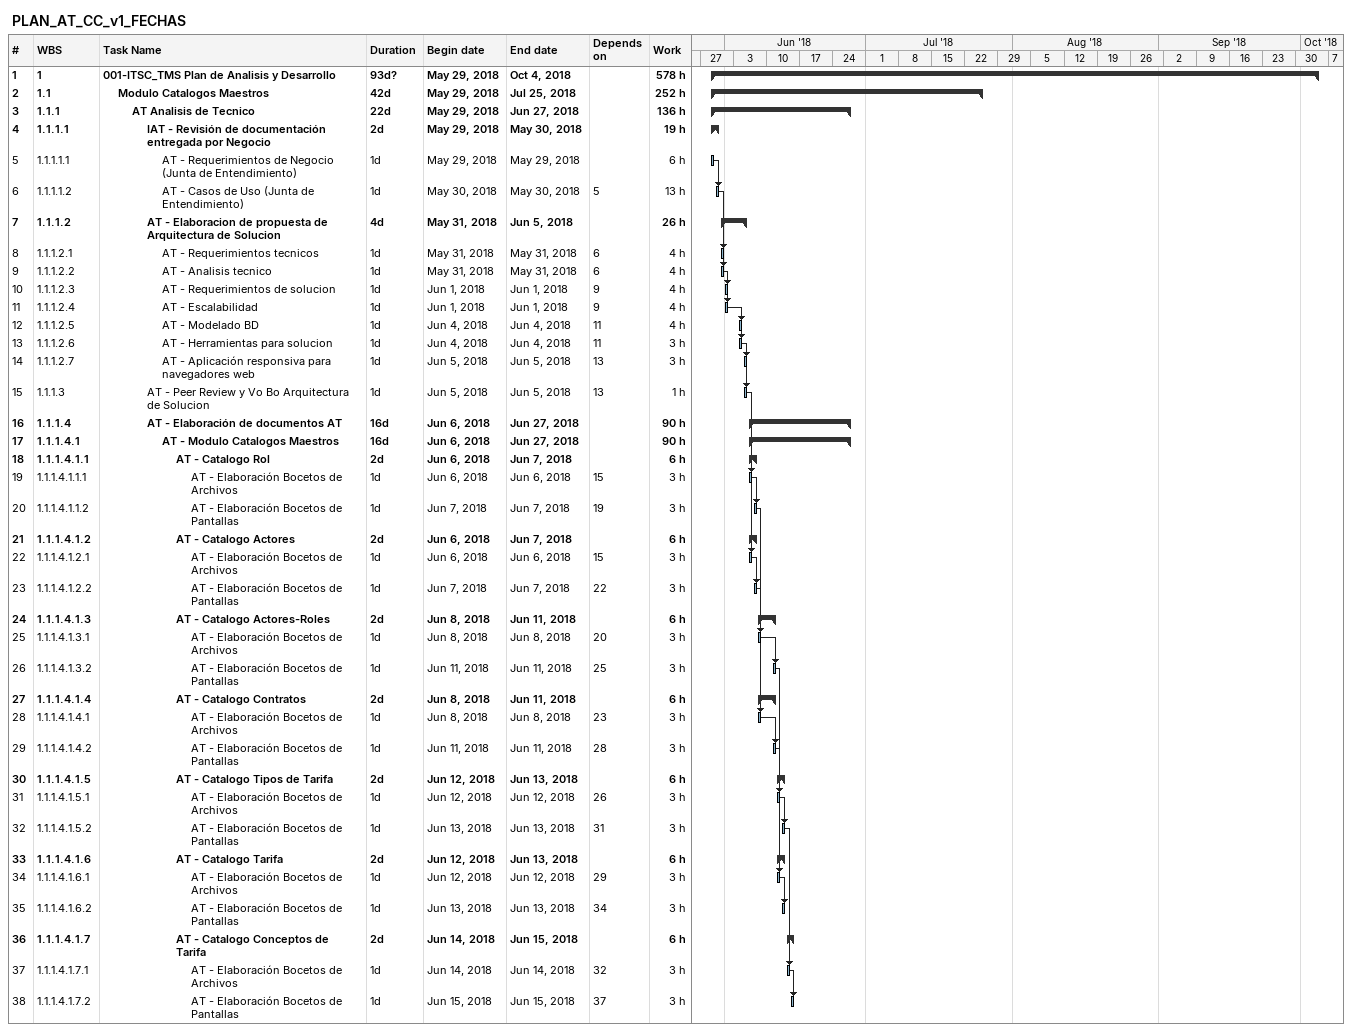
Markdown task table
PLAN_AT_CC_v1_FECHAS

| ID | WBS | Task | Duration | Start | Finish | Predecessors | Work (h) |
|---|---|---|---|---|---|---|---|
| 1 | 1 | **001-ITSC_TMS Plan de Analisis y Desarrollo** | 93d? | 2018-05-29 | 2018-10-04 |  | 578 |
| 2 | 1.1 | **Modulo Catalogos Maestros** | 42d | 2018-05-29 | 2018-07-25 |  | 252 |
| 3 | 1.1.1 | **AT Analisis de Tecnico** | 22d | 2018-05-29 | 2018-06-27 |  | 136 |
| 4 | 1.1.1.1 | **IAT - Revisión de documentación entregada por Negocio** | 2d | 2018-05-29 | 2018-05-30 |  | 19 |
| 5 | 1.1.1.1.1 | AT - Requerimientos de Negocio (Junta de Entendimiento) | 1d | 2018-05-29 | 2018-05-29 |  | 6 |
| 6 | 1.1.1.1.2 | AT - Casos de Uso (Junta de Entendimiento) | 1d | 2018-05-30 | 2018-05-30 | 5 | 13 |
| 7 | 1.1.1.2 | **AT - Elaboracion de propuesta de Arquitectura de Solucion** | 4d | 2018-05-31 | 2018-06-05 |  | 26 |
| 8 | 1.1.1.2.1 | AT - Requerimientos tecnicos | 1d | 2018-05-31 | 2018-05-31 | 6 | 4 |
| 9 | 1.1.1.2.2 | AT - Analisis tecnico | 1d | 2018-05-31 | 2018-05-31 | 6 | 4 |
| 10 | 1.1.1.2.3 | AT - Requerimientos de solucion | 1d | 2018-06-01 | 2018-06-01 | 9 | 4 |
| 11 | 1.1.1.2.4 | AT - Escalabilidad | 1d | 2018-06-01 | 2018-06-01 | 9 | 4 |
| 12 | 1.1.1.2.5 | AT - Modelado BD | 1d | 2018-06-04 | 2018-06-04 | 11 | 4 |
| 13 | 1.1.1.2.6 | AT - Herramientas para solucion | 1d | 2018-06-04 | 2018-06-04 | 11 | 3 |
| 14 | 1.1.1.2.7 | AT - Aplicación responsiva para navegadores web | 1d | 2018-06-05 | 2018-06-05 | 13 | 3 |
| 15 | 1.1.1.3 | AT - Peer Review y Vo Bo Arquitectura de Solucion | 1d | 2018-06-05 | 2018-06-05 | 13 | 1 |
| 16 | 1.1.1.4 | **AT - Elaboración de documentos AT** | 16d | 2018-06-06 | 2018-06-27 |  | 90 |
| 17 | 1.1.1.4.1 | **AT - Modulo Catalogos Maestros** | 16d | 2018-06-06 | 2018-06-27 |  | 90 |
| 18 | 1.1.1.4.1.1 | **AT - Catalogo Rol** | 2d | 2018-06-06 | 2018-06-07 |  | 6 |
| 19 | 1.1.1.4.1.1.1 | AT - Elaboración Bocetos de Archivos | 1d | 2018-06-06 | 2018-06-06 | 15 | 3 |
| 20 | 1.1.1.4.1.1.2 | AT - Elaboración Bocetos de Pantallas | 1d | 2018-06-07 | 2018-06-07 | 19 | 3 |
| 21 | 1.1.1.4.1.2 | **AT - Catalogo Actores** | 2d | 2018-06-06 | 2018-06-07 |  | 6 |
| 22 | 1.1.1.4.1.2.1 | AT - Elaboración Bocetos de Archivos | 1d | 2018-06-06 | 2018-06-06 | 15 | 3 |
| 23 | 1.1.1.4.1.2.2 | AT - Elaboración Bocetos de Pantallas | 1d | 2018-06-07 | 2018-06-07 | 22 | 3 |
| 24 | 1.1.1.4.1.3 | **AT - Catalogo Actores-Roles** | 2d | 2018-06-08 | 2018-06-11 |  | 6 |
| 25 | 1.1.1.4.1.3.1 | AT - Elaboración Bocetos de Archivos | 1d | 2018-06-08 | 2018-06-08 | 20 | 3 |
| 26 | 1.1.1.4.1.3.2 | AT - Elaboración Bocetos de Pantallas | 1d | 2018-06-11 | 2018-06-11 | 25 | 3 |
| 27 | 1.1.1.4.1.4 | **AT - Catalogo Contratos** | 2d | 2018-06-08 | 2018-06-11 |  | 6 |
| 28 | 1.1.1.4.1.4.1 | AT - Elaboración Bocetos de Archivos | 1d | 2018-06-08 | 2018-06-08 | 23 | 3 |
| 29 | 1.1.1.4.1.4.2 | AT - Elaboración Bocetos de Pantallas | 1d | 2018-06-11 | 2018-06-11 | 28 | 3 |
| 30 | 1.1.1.4.1.5 | **AT - Catalogo Tipos de Tarifa** | 2d | 2018-06-12 | 2018-06-13 |  | 6 |
| 31 | 1.1.1.4.1.5.1 | AT - Elaboración Bocetos de Archivos | 1d | 2018-06-12 | 2018-06-12 | 26 | 3 |
| 32 | 1.1.1.4.1.5.2 | AT - Elaboración Bocetos de Pantallas | 1d | 2018-06-13 | 2018-06-13 | 31 | 3 |
| 33 | 1.1.1.4.1.6 | **AT - Catalogo Tarifa** | 2d | 2018-06-12 | 2018-06-13 |  | 6 |
| 34 | 1.1.1.4.1.6.1 | AT - Elaboración Bocetos de Archivos | 1d | 2018-06-12 | 2018-06-12 | 29 | 3 |
| 35 | 1.1.1.4.1.6.2 | AT - Elaboración Bocetos de Pantallas | 1d | 2018-06-13 | 2018-06-13 | 34 | 3 |
| 36 | 1.1.1.4.1.7 | **AT - Catalogo Conceptos de Tarifa** | 2d | 2018-06-14 | 2018-06-15 |  | 6 |
| 37 | 1.1.1.4.1.7.1 | AT - Elaboración Bocetos de Archivos | 1d | 2018-06-14 | 2018-06-14 | 32 | 3 |
| 38 | 1.1.1.4.1.7.2 | AT - Elaboración Bocetos de Pantallas | 1d | 2018-06-15 | 2018-06-15 | 37 | 3 |
